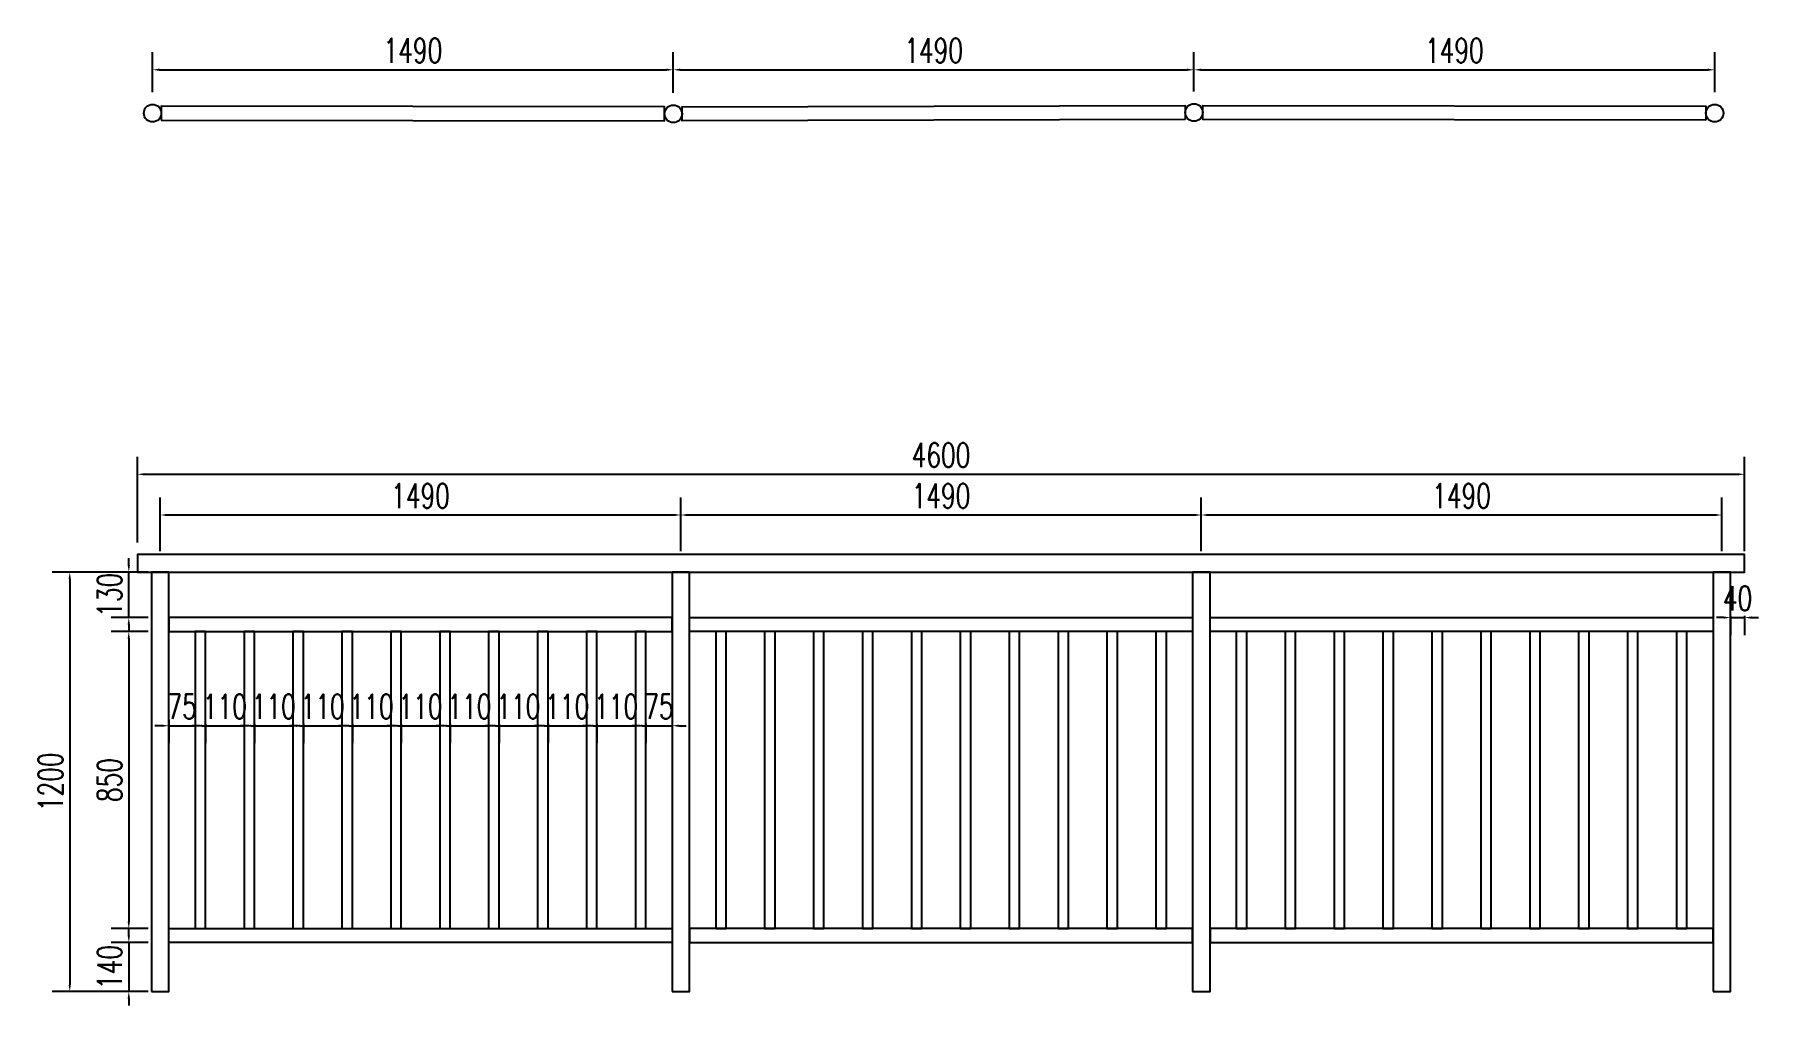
# Model space of a CAD drawing. Header units: millimetres. Extents: x -2430464 to 225692, y -180 to 1805330.
# Drawn here: x -1417002 to -1412067, y 608733 to 611512 of the extents above; entities that cross this region are included whole.
import ezdxf

# ---------------------------------------------------------------- set-up
doc = ezdxf.new("R2010")
doc.units = ezdxf.units.MM
doc.header["$LTSCALE"] = 1000
doc.layers.get('0').update_dxf_attribs({"linetype": 'CONTINUOUS'})
doc.layers.get('DEFPOINTS').update_dxf_attribs({"linetype": 'CONTINUOUS'})
for name, color, linetype in [('W-PLASTIC_RAILINGS塑木栏杆', 6, 'CONTINUOUS'), ('W-WOOD_FLOOR木地板', 30, 'CONTINUOUS'), ('景-通用-文字', 7, 'CONTINUOUS')]:
    doc.layers.add(name, color=color, linetype=linetype)
doc.styles.add('STANDARD_T3', font='simplex.shx', dxfattribs={"width": 0.7, "bigfont": 'gbcbig.shx'})
doc.dimstyles.new('W&&20', dxfattribs={"dimtxt": 70, "dimasz": 20, "dimexe": 50, "dimexo": 60, "dimgap": 20, "dimtad": 1, "dimdec": 0, "dimzin": 0, "dimdsep": 46, "dimtxsty": 'STANDARD_T3', "dimcen": 0.09, "dimclrd": 1, "dimclre": 1, "dimclrt": 7, "dimazin": 2, "dimtfac": 1, "dimtdec": 0, "dimtix": 1, "dimtmove": 2, "dimatfit": 3, "dimfxl": 0, "dimtolj": 1, "dimtzin": 0, "dimarcsym": 0})

# ---------------------------------------------------------------- blocks, each defined once
blk = doc.blocks.new('*D1652')
at = {"layer": 'DEFPOINTS', "color": 0, "transparency": 16777216}
for p in [(-1416706.6, 609973.4), (-1416900.6, 608773.4), (-1416666.6, 608773.4)]:
    blk.add_point(p, dxfattribs=at)
at = {"layer": 'W-WOOD_FLOOR木地板', "color": 1, "lineweight": -2, "transparency": 16777216}
for p, q in [((-1416766.6, 609973.4), (-1416950.6, 609973.4)), ((-1416900.6, 609953.4), (-1416900.6, 608793.4)), ((-1416726.6, 608773.4), (-1416950.6, 608773.4))]:
    blk.add_line(p, q, dxfattribs=at)
at = {"layer": 'W-WOOD_FLOOR木地板', "color": 1, "transparency": 16777216}
for points in [[(-1416904, 609953.4), (-1416897.3, 609953.4), (-1416900.6, 609973.4)], [(-1416904, 608793.4), (-1416897.3, 608793.4), (-1416900.6, 608773.4)]]:
    blk.add_solid(points, dxfattribs=at)
at = {"layer": 'W-WOOD_FLOOR木地板', "color": 7, "transparency": 16777216, "insert": (-1416955.6, 609373.4), "char_height": 70, "attachment_point": 5, "rotation": 90, "style": 'STANDARD_T3'}
blk.add_mtext('\\A1;1200', dxfattribs=at)
blk = doc.blocks.new('*D1639')
at = {"layer": 'DEFPOINTS', "color": 0, "transparency": 16777216}
for p in [(-1416616.6, 609803.4), (-1416731.6, 608953.4), (-1416616.6, 608953.4)]:
    blk.add_point(p, dxfattribs=at)
at = {"layer": 'W-WOOD_FLOOR木地板', "color": 1, "lineweight": -2, "transparency": 16777216}
for p, q in [((-1416676.6, 609803.4), (-1416781.6, 609803.4)), ((-1416731.6, 609783.4), (-1416731.6, 608973.4)), ((-1416676.6, 608953.4), (-1416781.6, 608953.4))]:
    blk.add_line(p, q, dxfattribs=at)
at = {"layer": 'W-WOOD_FLOOR木地板', "color": 1, "transparency": 16777216}
for points in [[(-1416735, 609783.4), (-1416728.3, 609783.4), (-1416731.6, 609803.4)], [(-1416735, 608973.4), (-1416728.3, 608973.4), (-1416731.6, 608953.4)]]:
    blk.add_solid(points, dxfattribs=at)
at = {"layer": 'W-WOOD_FLOOR木地板', "color": 7, "transparency": 16777216, "insert": (-1416786.6, 609378.4), "char_height": 70, "attachment_point": 5, "rotation": 90, "style": 'STANDARD_T3'}
blk.add_mtext('\\A1;850', dxfattribs=at)
blk = doc.blocks.new('*D1640')
at = {"layer": 'DEFPOINTS', "color": 0, "transparency": 16777216}
for p in [(-1416731.6, 609973.4), (-1416616.6, 609973.4), (-1416616.6, 609843.4)]:
    blk.add_point(p, dxfattribs=at)
at = {"layer": 'W-WOOD_FLOOR木地板', "color": 1, "lineweight": -2, "transparency": 16777216}
for p, q in [((-1416731.6, 609993.4), (-1416731.6, 610013.4)), ((-1416676.6, 609973.4), (-1416781.6, 609973.4)), ((-1416731.6, 609843.4), (-1416731.6, 609973.4)), ((-1416676.6, 609843.4), (-1416781.6, 609843.4)), ((-1416731.6, 609823.4), (-1416731.6, 609803.4))]:
    blk.add_line(p, q, dxfattribs=at)
at = {"layer": 'W-WOOD_FLOOR木地板', "color": 1, "transparency": 16777216}
for points in [[(-1416735, 609993.4), (-1416728.3, 609993.4), (-1416731.6, 609973.4)], [(-1416735, 609823.4), (-1416728.3, 609823.4), (-1416731.6, 609843.4)]]:
    blk.add_solid(points, dxfattribs=at)
at = {"layer": 'W-WOOD_FLOOR木地板', "color": 7, "transparency": 16777216, "insert": (-1416786.6, 609908.4), "char_height": 70, "attachment_point": 5, "rotation": 90, "style": 'STANDARD_T3'}
blk.add_mtext('\\A1;130', dxfattribs=at)
blk = doc.blocks.new('*D1653')
at = {"layer": 'DEFPOINTS', "color": 0, "transparency": 16777216}
for p in [(-1416616.6, 608913.4), (-1416731.6, 608773.4), (-1416616.6, 608773.4)]:
    blk.add_point(p, dxfattribs=at)
at = {"layer": 'W-WOOD_FLOOR木地板', "color": 1, "lineweight": -2, "transparency": 16777216}
for p, q in [((-1416731.6, 608933.4), (-1416731.6, 608953.4)), ((-1416676.6, 608913.4), (-1416781.6, 608913.4)), ((-1416731.6, 608913.4), (-1416731.6, 608773.4)), ((-1416676.6, 608773.4), (-1416781.6, 608773.4)), ((-1416731.6, 608753.4), (-1416731.6, 608733.4))]:
    blk.add_line(p, q, dxfattribs=at)
at = {"layer": 'W-WOOD_FLOOR木地板', "color": 1, "transparency": 16777216}
for points in [[(-1416734.9, 608933.4), (-1416728.2, 608933.4), (-1416731.6, 608913.4)], [(-1416734.9, 608753.4), (-1416728.2, 608753.4), (-1416731.6, 608773.4)]]:
    blk.add_solid(points, dxfattribs=at)
at = {"layer": 'W-WOOD_FLOOR木地板', "color": 7, "transparency": 16777216, "insert": (-1416786.6, 608843.4), "char_height": 70, "attachment_point": 5, "rotation": 90, "style": 'STANDARD_T3'}
blk.add_mtext('\\A1;140', dxfattribs=at)
blk = doc.blocks.new('*D1654')
at = {"layer": 'DEFPOINTS', "color": 0, "transparency": 16777216}
for p in [(-1415151.6, 610136.9), (-1416641.6, 609973.4), (-1415151.6, 609973.4)]:
    blk.add_point(p, dxfattribs=at)
at = {"layer": 'W-WOOD_FLOOR木地板', "color": 1, "lineweight": -2, "transparency": 16777216}
for p, q in [((-1416641.6, 610033.4), (-1416641.6, 610186.9)), ((-1415151.6, 610033.4), (-1415151.6, 610186.9)), ((-1416621.6, 610136.9), (-1415171.6, 610136.9))]:
    blk.add_line(p, q, dxfattribs=at)
at = {"layer": 'W-WOOD_FLOOR木地板', "color": 1, "transparency": 16777216}
for points in [[(-1416621.6, 610140.2), (-1416621.6, 610133.6), (-1416641.6, 610136.9)], [(-1415171.6, 610140.2), (-1415171.6, 610133.6), (-1415151.6, 610136.9)]]:
    blk.add_solid(points, dxfattribs=at)
at = {"layer": 'W-WOOD_FLOOR木地板', "color": 7, "transparency": 16777216, "insert": (-1415896.6, 610191.9), "char_height": 70, "attachment_point": 5, "style": 'STANDARD_T3'}
blk.add_mtext('\\A1;1490', dxfattribs=at)
blk = doc.blocks.new('*D1655')
at = {"layer": 'DEFPOINTS', "color": 0, "transparency": 16777216}
for p in [(-1413661.6, 610136.9), (-1415151.6, 609973.4), (-1413661.6, 609973.4)]:
    blk.add_point(p, dxfattribs=at)
at = {"layer": 'W-WOOD_FLOOR木地板', "color": 1, "lineweight": -2, "transparency": 16777216}
for p, q in [((-1415151.6, 610033.4), (-1415151.6, 610186.9)), ((-1413661.6, 610033.4), (-1413661.6, 610186.9)), ((-1415131.6, 610136.9), (-1413681.6, 610136.9))]:
    blk.add_line(p, q, dxfattribs=at)
at = {"layer": 'W-WOOD_FLOOR木地板', "color": 1, "transparency": 16777216}
for points in [[(-1415131.6, 610140.2), (-1415131.6, 610133.6), (-1415151.6, 610136.9)], [(-1413681.6, 610140.2), (-1413681.6, 610133.6), (-1413661.6, 610136.9)]]:
    blk.add_solid(points, dxfattribs=at)
at = {"layer": 'W-WOOD_FLOOR木地板', "color": 7, "transparency": 16777216, "insert": (-1414406.6, 610191.9), "char_height": 70, "attachment_point": 5, "style": 'STANDARD_T3'}
blk.add_mtext('\\A1;1490', dxfattribs=at)
blk = doc.blocks.new('*D1656')
at = {"layer": 'DEFPOINTS', "color": 0, "transparency": 16777216}
for p in [(-1412171.6, 610136.9), (-1413661.6, 609973.4), (-1412171.6, 609973.4)]:
    blk.add_point(p, dxfattribs=at)
at = {"layer": 'W-WOOD_FLOOR木地板', "color": 1, "lineweight": -2, "transparency": 16777216}
for p, q in [((-1413661.6, 610033.4), (-1413661.6, 610186.9)), ((-1412171.6, 610033.4), (-1412171.6, 610186.9)), ((-1413641.6, 610136.9), (-1412191.6, 610136.9))]:
    blk.add_line(p, q, dxfattribs=at)
at = {"layer": 'W-WOOD_FLOOR木地板', "color": 1, "transparency": 16777216}
for points in [[(-1413641.6, 610140.2), (-1413641.6, 610133.6), (-1413661.6, 610136.9)], [(-1412191.6, 610140.2), (-1412191.6, 610133.6), (-1412171.6, 610136.9)]]:
    blk.add_solid(points, dxfattribs=at)
at = {"layer": 'W-WOOD_FLOOR木地板', "color": 7, "transparency": 16777216, "insert": (-1412916.6, 610191.9), "char_height": 70, "attachment_point": 5, "style": 'STANDARD_T3'}
blk.add_mtext('\\A1;1490', dxfattribs=at)
blk = doc.blocks.new('*U1635')
at = {"layer": 'W-PLASTIC_RAILINGS塑木栏杆'}
blk.add_lwpolyline([(-15, -420), (15, -420), (15, 430), (-15, 430)], close=True, dxfattribs=at)
blk = doc.blocks.new('*U1636')
at = {"layer": 'W-PLASTIC_RAILINGS塑木栏杆', "color": 0, "linetype": 'ByBlock', "lineweight": -2, "transparency": 16777216}
for p in [(0, 0), (140, 0), (280, 0), (420, 0), (560, 0), (700, 0), (840, 0), (980, 0), (1120, 0), (1260, 0)]:
    blk.add_blockref('*U1635', p, dxfattribs=at)
blk = doc.blocks.new('*D1641')
at = {"layer": 'DEFPOINTS', "color": 0, "transparency": 16777216}
for p in [(-1416616.6, 609610.9), (-1416541.6, 609610.9), (-1416541.6, 609533.9)]:
    blk.add_point(p, dxfattribs=at)
at = {"layer": 'W-WOOD_FLOOR木地板', "color": 1, "lineweight": -2, "transparency": 16777216}
for p, q in [((-1416636.6, 609533.9), (-1416656.6, 609533.9)), ((-1416616.6, 609550.9), (-1416616.6, 609483.9)), ((-1416616.6, 609533.9), (-1416541.6, 609533.9)), ((-1416541.6, 609550.9), (-1416541.6, 609483.9)), ((-1416521.6, 609533.9), (-1416501.6, 609533.9))]:
    blk.add_line(p, q, dxfattribs=at)
at = {"layer": 'W-WOOD_FLOOR木地板', "color": 1, "transparency": 16777216}
for points in [[(-1416636.6, 609537.2), (-1416636.6, 609530.6), (-1416616.6, 609533.9)], [(-1416521.6, 609537.2), (-1416521.6, 609530.6), (-1416541.6, 609533.9)]]:
    blk.add_solid(points, dxfattribs=at)
at = {"layer": 'W-WOOD_FLOOR木地板', "color": 7, "transparency": 16777216, "insert": (-1416579.1, 609588.9), "char_height": 70, "attachment_point": 5, "style": 'STANDARD_T3'}
blk.add_mtext('\\A1;75', dxfattribs=at)
blk = doc.blocks.new('*D1642')
at = {"layer": 'DEFPOINTS', "color": 0, "transparency": 16777216}
for p in [(-1415671.6, 609657.8), (-1415561.6, 609657.8), (-1415561.6, 609533.9)]:
    blk.add_point(p, dxfattribs=at)
at = {"layer": '景-通用-文字', "color": 1, "lineweight": -2, "transparency": 16777216}
for p, q in [((-1415691.6, 609533.9), (-1415711.6, 609533.9)), ((-1415671.6, 609538.9), (-1415671.6, 609483.9)), ((-1415671.6, 609533.9), (-1415561.6, 609533.9)), ((-1415561.6, 609538.9), (-1415561.6, 609483.9)), ((-1415541.6, 609533.9), (-1415521.6, 609533.9))]:
    blk.add_line(p, q, dxfattribs=at)
at = {"layer": '景-通用-文字', "color": 1, "transparency": 16777216}
for points in [[(-1415691.6, 609537.2), (-1415691.6, 609530.6), (-1415671.6, 609533.9)], [(-1415541.6, 609537.2), (-1415541.6, 609530.6), (-1415561.6, 609533.9)]]:
    blk.add_solid(points, dxfattribs=at)
at = {"layer": '景-通用-文字', "color": 7, "transparency": 16777216, "insert": (-1415616.6, 609588.9), "char_height": 70, "attachment_point": 5, "style": 'STANDARD_T3'}
blk.add_mtext('\\A1;110', dxfattribs=at)
blk = doc.blocks.new('*D1643')
at = {"layer": 'DEFPOINTS', "color": 0, "transparency": 16777216}
for p in [(-1415391.6, 609657.8), (-1415281.6, 609657.8), (-1415281.6, 609533.9)]:
    blk.add_point(p, dxfattribs=at)
at = {"layer": '景-通用-文字', "color": 1, "lineweight": -2, "transparency": 16777216}
for p, q in [((-1415411.6, 609533.9), (-1415431.6, 609533.9)), ((-1415391.6, 609538.9), (-1415391.6, 609483.9)), ((-1415391.6, 609533.9), (-1415281.6, 609533.9)), ((-1415281.6, 609538.9), (-1415281.6, 609483.9)), ((-1415261.6, 609533.9), (-1415241.6, 609533.9))]:
    blk.add_line(p, q, dxfattribs=at)
at = {"layer": '景-通用-文字', "color": 1, "transparency": 16777216}
for points in [[(-1415411.6, 609537.2), (-1415411.6, 609530.6), (-1415391.6, 609533.9)], [(-1415261.6, 609537.2), (-1415261.6, 609530.6), (-1415281.6, 609533.9)]]:
    blk.add_solid(points, dxfattribs=at)
at = {"layer": '景-通用-文字', "color": 7, "transparency": 16777216, "insert": (-1415336.6, 609588.9), "char_height": 70, "attachment_point": 5, "style": 'STANDARD_T3'}
blk.add_mtext('\\A1;110', dxfattribs=at)
blk = doc.blocks.new('*D1644')
at = {"layer": 'DEFPOINTS', "color": 0, "transparency": 16777216}
for p in [(-1415251.6, 609657.8), (-1415176.6, 609657.8), (-1415176.6, 609533.9)]:
    blk.add_point(p, dxfattribs=at)
at = {"layer": '景-通用-文字', "color": 1, "lineweight": -2, "transparency": 16777216}
for p, q in [((-1415271.6, 609533.9), (-1415291.6, 609533.9)), ((-1415251.6, 609538.9), (-1415251.6, 609483.9)), ((-1415251.6, 609533.9), (-1415176.6, 609533.9)), ((-1415176.6, 609538.9), (-1415176.6, 609483.9)), ((-1415156.6, 609533.9), (-1415136.6, 609533.9))]:
    blk.add_line(p, q, dxfattribs=at)
at = {"layer": '景-通用-文字', "color": 1, "transparency": 16777216}
for points in [[(-1415271.6, 609537.2), (-1415271.6, 609530.6), (-1415251.6, 609533.9)], [(-1415156.6, 609537.2), (-1415156.6, 609530.6), (-1415176.6, 609533.9)]]:
    blk.add_solid(points, dxfattribs=at)
at = {"layer": '景-通用-文字', "color": 7, "transparency": 16777216, "insert": (-1415214.1, 609588.9), "char_height": 70, "attachment_point": 5, "style": 'STANDARD_T3'}
blk.add_mtext('\\A1;75', dxfattribs=at)
blk = doc.blocks.new('*D1645')
at = {"layer": 'DEFPOINTS', "color": 0, "transparency": 16777216}
for p in [(-1415531.6, 609657.8), (-1415421.6, 609657.8), (-1415421.6, 609533.9)]:
    blk.add_point(p, dxfattribs=at)
at = {"layer": '景-通用-文字', "color": 1, "lineweight": -2, "transparency": 16777216}
for p, q in [((-1415551.6, 609533.9), (-1415571.6, 609533.9)), ((-1415531.6, 609538.9), (-1415531.6, 609483.9)), ((-1415531.6, 609533.9), (-1415421.6, 609533.9)), ((-1415421.6, 609538.9), (-1415421.6, 609483.9)), ((-1415401.6, 609533.9), (-1415381.6, 609533.9))]:
    blk.add_line(p, q, dxfattribs=at)
at = {"layer": '景-通用-文字', "color": 1, "transparency": 16777216}
for points in [[(-1415551.6, 609537.2), (-1415551.6, 609530.6), (-1415531.6, 609533.9)], [(-1415401.6, 609537.2), (-1415401.6, 609530.6), (-1415421.6, 609533.9)]]:
    blk.add_solid(points, dxfattribs=at)
at = {"layer": '景-通用-文字', "color": 7, "transparency": 16777216, "insert": (-1415476.6, 609588.9), "char_height": 70, "attachment_point": 5, "style": 'STANDARD_T3'}
blk.add_mtext('\\A1;110', dxfattribs=at)
blk = doc.blocks.new('*D1646')
at = {"layer": 'DEFPOINTS', "color": 0, "transparency": 16777216}
for p in [(-1415811.6, 609657.8), (-1415701.6, 609657.8), (-1415701.6, 609533.9)]:
    blk.add_point(p, dxfattribs=at)
at = {"layer": '景-通用-文字', "color": 1, "lineweight": -2, "transparency": 16777216}
for p, q in [((-1415831.6, 609533.9), (-1415851.6, 609533.9)), ((-1415811.6, 609538.9), (-1415811.6, 609483.9)), ((-1415811.6, 609533.9), (-1415701.6, 609533.9)), ((-1415701.6, 609538.9), (-1415701.6, 609483.9)), ((-1415681.6, 609533.9), (-1415661.6, 609533.9))]:
    blk.add_line(p, q, dxfattribs=at)
at = {"layer": '景-通用-文字', "color": 1, "transparency": 16777216}
for points in [[(-1415831.6, 609537.2), (-1415831.6, 609530.6), (-1415811.6, 609533.9)], [(-1415681.6, 609537.2), (-1415681.6, 609530.6), (-1415701.6, 609533.9)]]:
    blk.add_solid(points, dxfattribs=at)
at = {"layer": '景-通用-文字', "color": 7, "transparency": 16777216, "insert": (-1415756.6, 609588.9), "char_height": 70, "attachment_point": 5, "style": 'STANDARD_T3'}
blk.add_mtext('\\A1;110', dxfattribs=at)
blk = doc.blocks.new('*D1647')
at = {"layer": 'DEFPOINTS', "color": 0, "transparency": 16777216}
for p in [(-1415951.6, 609657.8), (-1415841.6, 609657.8), (-1415841.6, 609533.9)]:
    blk.add_point(p, dxfattribs=at)
at = {"layer": '景-通用-文字', "color": 1, "lineweight": -2, "transparency": 16777216}
for p, q in [((-1415971.6, 609533.9), (-1415991.6, 609533.9)), ((-1415951.6, 609538.9), (-1415951.6, 609483.9)), ((-1415951.6, 609533.9), (-1415841.6, 609533.9)), ((-1415841.6, 609538.9), (-1415841.6, 609483.9)), ((-1415821.6, 609533.9), (-1415801.6, 609533.9))]:
    blk.add_line(p, q, dxfattribs=at)
at = {"layer": '景-通用-文字', "color": 1, "transparency": 16777216}
for points in [[(-1415971.6, 609537.2), (-1415971.6, 609530.6), (-1415951.6, 609533.9)], [(-1415821.6, 609537.2), (-1415821.6, 609530.6), (-1415841.6, 609533.9)]]:
    blk.add_solid(points, dxfattribs=at)
at = {"layer": '景-通用-文字', "color": 7, "transparency": 16777216, "insert": (-1415896.6, 609588.9), "char_height": 70, "attachment_point": 5, "style": 'STANDARD_T3'}
blk.add_mtext('\\A1;110', dxfattribs=at)
blk = doc.blocks.new('*D1648')
at = {"layer": 'DEFPOINTS', "color": 0, "transparency": 16777216}
for p in [(-1416091.6, 609657.8), (-1415981.6, 609657.8), (-1415981.6, 609533.9)]:
    blk.add_point(p, dxfattribs=at)
at = {"layer": '景-通用-文字', "color": 1, "lineweight": -2, "transparency": 16777216}
for p, q in [((-1416111.6, 609533.9), (-1416131.6, 609533.9)), ((-1416091.6, 609538.9), (-1416091.6, 609483.9)), ((-1416091.6, 609533.9), (-1415981.6, 609533.9)), ((-1415981.6, 609538.9), (-1415981.6, 609483.9)), ((-1415961.6, 609533.9), (-1415941.6, 609533.9))]:
    blk.add_line(p, q, dxfattribs=at)
at = {"layer": '景-通用-文字', "color": 1, "transparency": 16777216}
for points in [[(-1416111.6, 609537.2), (-1416111.6, 609530.6), (-1416091.6, 609533.9)], [(-1415961.6, 609537.2), (-1415961.6, 609530.6), (-1415981.6, 609533.9)]]:
    blk.add_solid(points, dxfattribs=at)
at = {"layer": '景-通用-文字', "color": 7, "transparency": 16777216, "insert": (-1416036.6, 609588.9), "char_height": 70, "attachment_point": 5, "style": 'STANDARD_T3'}
blk.add_mtext('\\A1;110', dxfattribs=at)
blk = doc.blocks.new('*D1649')
at = {"layer": 'DEFPOINTS', "color": 0, "transparency": 16777216}
for p in [(-1416231.6, 609657.8), (-1416121.6, 609657.8), (-1416121.6, 609533.9)]:
    blk.add_point(p, dxfattribs=at)
at = {"layer": '景-通用-文字', "color": 1, "lineweight": -2, "transparency": 16777216}
for p, q in [((-1416251.6, 609533.9), (-1416271.6, 609533.9)), ((-1416231.6, 609538.9), (-1416231.6, 609483.9)), ((-1416231.6, 609533.9), (-1416121.6, 609533.9)), ((-1416121.6, 609538.9), (-1416121.6, 609483.9)), ((-1416101.6, 609533.9), (-1416081.6, 609533.9))]:
    blk.add_line(p, q, dxfattribs=at)
at = {"layer": '景-通用-文字', "color": 1, "transparency": 16777216}
for points in [[(-1416251.6, 609537.2), (-1416251.6, 609530.6), (-1416231.6, 609533.9)], [(-1416101.6, 609537.2), (-1416101.6, 609530.6), (-1416121.6, 609533.9)]]:
    blk.add_solid(points, dxfattribs=at)
at = {"layer": '景-通用-文字', "color": 7, "transparency": 16777216, "insert": (-1416176.6, 609588.9), "char_height": 70, "attachment_point": 5, "style": 'STANDARD_T3'}
blk.add_mtext('\\A1;110', dxfattribs=at)
blk = doc.blocks.new('*D1650')
at = {"layer": 'DEFPOINTS', "color": 0, "transparency": 16777216}
for p in [(-1416371.6, 609657.8), (-1416261.6, 609657.8), (-1416261.6, 609533.9)]:
    blk.add_point(p, dxfattribs=at)
at = {"layer": '景-通用-文字', "color": 1, "lineweight": -2, "transparency": 16777216}
for p, q in [((-1416391.6, 609533.9), (-1416411.6, 609533.9)), ((-1416371.6, 609538.9), (-1416371.6, 609483.9)), ((-1416371.6, 609533.9), (-1416261.6, 609533.9)), ((-1416261.6, 609538.9), (-1416261.6, 609483.9)), ((-1416241.6, 609533.9), (-1416221.6, 609533.9))]:
    blk.add_line(p, q, dxfattribs=at)
at = {"layer": '景-通用-文字', "color": 1, "transparency": 16777216}
for points in [[(-1416391.6, 609537.2), (-1416391.6, 609530.6), (-1416371.6, 609533.9)], [(-1416241.6, 609537.2), (-1416241.6, 609530.6), (-1416261.6, 609533.9)]]:
    blk.add_solid(points, dxfattribs=at)
at = {"layer": '景-通用-文字', "color": 7, "transparency": 16777216, "insert": (-1416316.6, 609588.9), "char_height": 70, "attachment_point": 5, "style": 'STANDARD_T3'}
blk.add_mtext('\\A1;110', dxfattribs=at)
blk = doc.blocks.new('*D1651')
at = {"layer": 'DEFPOINTS', "color": 0, "transparency": 16777216}
for p in [(-1416511.6, 609657.8), (-1416401.6, 609657.8), (-1416401.6, 609533.9)]:
    blk.add_point(p, dxfattribs=at)
at = {"layer": '景-通用-文字', "color": 1, "lineweight": -2, "transparency": 16777216}
for p, q in [((-1416531.6, 609533.9), (-1416551.6, 609533.9)), ((-1416511.6, 609538.9), (-1416511.6, 609483.9)), ((-1416511.6, 609533.9), (-1416401.6, 609533.9)), ((-1416401.6, 609538.9), (-1416401.6, 609483.9)), ((-1416381.6, 609533.9), (-1416361.6, 609533.9))]:
    blk.add_line(p, q, dxfattribs=at)
at = {"layer": '景-通用-文字', "color": 1, "transparency": 16777216}
for points in [[(-1416531.6, 609537.2), (-1416531.6, 609530.6), (-1416511.6, 609533.9)], [(-1416381.6, 609537.2), (-1416381.6, 609530.6), (-1416401.6, 609533.9)]]:
    blk.add_solid(points, dxfattribs=at)
at = {"layer": '景-通用-文字', "color": 7, "transparency": 16777216, "insert": (-1416456.6, 609588.9), "char_height": 70, "attachment_point": 5, "style": 'STANDARD_T3'}
blk.add_mtext('\\A1;110', dxfattribs=at)
blk = doc.blocks.new('*U1637')
at = {"layer": 'W-PLASTIC_RAILINGS塑木栏杆'}
blk.add_lwpolyline([(-15, -420), (15, -420), (15, 430), (-15, 430)], close=True, dxfattribs=at)
blk = doc.blocks.new('*U1638')
at = {"layer": 'W-PLASTIC_RAILINGS塑木栏杆', "color": 0, "linetype": 'ByBlock', "lineweight": -2, "transparency": 16777216}
for p in [(0, 0), (140, 0), (280, 0), (420, 0), (560, 0), (700, 0), (840, 0), (980, 0), (1120, 0), (1260, 0)]:
    blk.add_blockref('*U1637', p, dxfattribs=at)
blk = doc.blocks.new('*U1633')
at = {"layer": 'W-PLASTIC_RAILINGS塑木栏杆'}
blk.add_lwpolyline([(-15, -420), (15, -420), (15, 430), (-15, 430)], close=True, dxfattribs=at)
blk = doc.blocks.new('*U1634')
at = {"layer": 'W-PLASTIC_RAILINGS塑木栏杆', "color": 0, "linetype": 'ByBlock', "lineweight": -2, "transparency": 16777216}
for p in [(0, 0), (140, 0), (280, 0), (420, 0), (560, 0), (700, 0), (840, 0), (980, 0), (1120, 0), (1260, 0)]:
    blk.add_blockref('*U1633', p, dxfattribs=at)
blk = doc.blocks.new('*D2179')
at = {"color": 1, "lineweight": -2, "transparency": 16777216}
for p, q in [((-1412166.6, 609843.4), (-1412186.6, 609843.4)), ((-1412146.6, 609848.4), (-1412146.6, 609793.4)), ((-1412146.6, 609843.4), (-1412106.6, 609843.4)), ((-1412106.6, 609848.4), (-1412106.6, 609793.4)), ((-1412086.6, 609843.4), (-1412066.6, 609843.4))]:
    blk.add_line(p, q, dxfattribs=at)
at = {"color": 1, "transparency": 16777216}
for points in [[(-1412166.6, 609846.7), (-1412166.6, 609840.1), (-1412146.6, 609843.4)], [(-1412086.6, 609846.7), (-1412086.6, 609840.1), (-1412106.6, 609843.4)]]:
    blk.add_solid(points, dxfattribs=at)
at = {"layer": 'DEFPOINTS', "color": 0, "transparency": 16777216}
for p in [(-1412146.6, 609973.4), (-1412106.6, 609973.4), (-1412106.6, 609843.4)]:
    blk.add_point(p, dxfattribs=at)
at = {"color": 7, "transparency": 16777216, "insert": (-1412126.6, 609898.4), "char_height": 70, "attachment_point": 5, "style": 'STANDARD_T3'}
blk.add_mtext('\\A1;40', dxfattribs=at)
blk = doc.blocks.new('*D2180')
at = {"layer": 'DEFPOINTS', "color": 0, "transparency": 16777216}
for p in [(-1412106.6, 610253.3), (-1416706.6, 609998.4), (-1412106.6, 609973.4)]:
    blk.add_point(p, dxfattribs=at)
at = {"layer": 'W-WOOD_FLOOR木地板', "color": 1, "lineweight": -2, "transparency": 16777216}
for p, q in [((-1416706.6, 610058.4), (-1416706.6, 610303.3)), ((-1412106.6, 610033.4), (-1412106.6, 610303.3)), ((-1416686.6, 610253.3), (-1412126.6, 610253.3))]:
    blk.add_line(p, q, dxfattribs=at)
at = {"layer": 'W-WOOD_FLOOR木地板', "color": 1, "transparency": 16777216}
for points in [[(-1416686.6, 610256.7), (-1416686.6, 610250), (-1416706.6, 610253.3)], [(-1412126.6, 610256.7), (-1412126.6, 610250), (-1412106.6, 610253.3)]]:
    blk.add_solid(points, dxfattribs=at)
at = {"layer": 'W-WOOD_FLOOR木地板', "color": 7, "transparency": 16777216, "insert": (-1414406.6, 610308.3), "char_height": 70, "attachment_point": 5, "style": 'STANDARD_T3'}
blk.add_mtext('\\A1;4600', dxfattribs=at)
blk = doc.blocks.new('*D2311')
at = {"color": 1, "lineweight": -2, "transparency": 16777216}
for p, q in [((-1416663.5, 611346.7), (-1416663.5, 611460.8)), ((-1415173, 611344.8), (-1415173, 611460.8)), ((-1416643.5, 611410.8), (-1415193, 611410.8))]:
    blk.add_line(p, q, dxfattribs=at)
at = {"color": 1, "transparency": 16777216}
for points in [[(-1416643.5, 611414.2), (-1416643.5, 611407.5), (-1416663.5, 611410.8)], [(-1415193, 611414.2), (-1415193, 611407.5), (-1415173, 611410.8)]]:
    blk.add_solid(points, dxfattribs=at)
at = {"layer": 'DEFPOINTS', "color": 0, "transparency": 16777216}
for p in [(-1415173, 611410.8), (-1416663.5, 611286.7), (-1415173, 611284.8)]:
    blk.add_point(p, dxfattribs=at)
at = {"color": 7, "transparency": 16777216, "insert": (-1415918.3, 611465.8), "char_height": 70, "attachment_point": 5, "style": 'STANDARD_T3'}
blk.add_mtext('\\A1;1490', dxfattribs=at)
blk = doc.blocks.new('*D2312')
at = {"color": 1, "lineweight": -2, "transparency": 16777216}
for p, q in [((-1415173, 611344.8), (-1415173, 611460.8)), ((-1413682.6, 611348.6), (-1413682.6, 611460.8)), ((-1415153, 611410.8), (-1413702.6, 611410.8))]:
    blk.add_line(p, q, dxfattribs=at)
at = {"color": 1, "transparency": 16777216}
for points in [[(-1415153, 611414.2), (-1415153, 611407.5), (-1415173, 611410.8)], [(-1413702.6, 611414.2), (-1413702.6, 611407.5), (-1413682.6, 611410.8)]]:
    blk.add_solid(points, dxfattribs=at)
at = {"layer": 'DEFPOINTS', "color": 0, "transparency": 16777216}
for p in [(-1413682.6, 611410.8), (-1415173, 611284.8), (-1413682.6, 611288.6)]:
    blk.add_point(p, dxfattribs=at)
at = {"color": 7, "transparency": 16777216, "insert": (-1414427.8, 611465.8), "char_height": 70, "attachment_point": 5, "style": 'STANDARD_T3'}
blk.add_mtext('\\A1;1490', dxfattribs=at)
blk = doc.blocks.new('*D2313')
at = {"color": 1, "lineweight": -2, "transparency": 16777216}
for p, q in [((-1413682.6, 611348.6), (-1413682.6, 611460.8)), ((-1412192.1, 611346.7), (-1412192.1, 611460.8)), ((-1413662.6, 611410.8), (-1412212.1, 611410.8))]:
    blk.add_line(p, q, dxfattribs=at)
at = {"color": 1, "transparency": 16777216}
for points in [[(-1413662.6, 611414.2), (-1413662.6, 611407.5), (-1413682.6, 611410.8)], [(-1412212.1, 611414.2), (-1412212.1, 611407.5), (-1412192.1, 611410.8)]]:
    blk.add_solid(points, dxfattribs=at)
at = {"layer": 'DEFPOINTS', "color": 0, "transparency": 16777216}
for p in [(-1412192.1, 611410.8), (-1413682.6, 611288.6), (-1412192.1, 611286.7)]:
    blk.add_point(p, dxfattribs=at)
at = {"color": 7, "transparency": 16777216, "insert": (-1412937.3, 611465.8), "char_height": 70, "attachment_point": 5, "style": 'STANDARD_T3'}
blk.add_mtext('\\A1;1490', dxfattribs=at)

msp = doc.modelspace()

# ---------------------------------------------------------------- linework, layer by layer
at = {"layer": 'W-PLASTIC_RAILINGS塑木栏杆'}
for points in [[(-1416638.57, 611266.65), (-1415198.07, 611264.81), (-1415198.02, 611304.81), (-1416638.52, 611306.65)], [(-1413707.62, 611268.61), (-1415148.07, 611264.75), (-1415148.02, 611304.75), (-1413707.57, 611308.61)], [(-1412217.12, 611266.71), (-1413657.62, 611268.54), (-1413657.57, 611308.54), (-1412217.07, 611306.71)], [(-1416706.63, 609973.41), (-1412106.63, 609973.41), (-1412106.63, 610023.41), (-1416706.63, 610023.41)], [(-1416666.63, 608773.41), (-1416616.63, 608773.41), (-1416616.63, 609973.41), (-1416666.63, 609973.41)], [(-1415176.63, 608773.41), (-1415126.63, 608773.41), (-1415126.63, 609973.41), (-1415176.63, 609973.41)], [(-1413686.63, 608773.41), (-1413636.63, 608773.41), (-1413636.63, 609973.41), (-1413686.63, 609973.41)], [(-1412196.63, 608773.41), (-1412146.63, 608773.41), (-1412146.63, 609973.41), (-1412196.63, 609973.41)], [(-1416616.63, 609803.41), (-1415176.63, 609803.41), (-1415176.63, 609843.41), (-1416616.63, 609843.41)], [(-1413686.63, 609803.41), (-1415126.63, 609803.41), (-1415126.63, 609843.41), (-1413686.63, 609843.41)], [(-1412196.63, 609803.41), (-1413636.63, 609803.41), (-1413636.63, 609843.41), (-1412196.63, 609843.41)], [(-1416616.63, 608953.41), (-1415176.63, 608953.41), (-1415176.63, 608913.41), (-1416616.63, 608913.41)], [(-1413686.63, 608953.41), (-1415126.63, 608953.41), (-1415126.63, 608913.41), (-1413686.63, 608913.41)], [(-1412196.63, 608953.41), (-1413636.63, 608953.41), (-1413636.63, 608913.41), (-1412196.63, 608913.41)]]:
    msp.add_lwpolyline(points, close=True, dxfattribs=at)
for centre in [(-1416663.55, 611286.68), (-1415173.05, 611284.78), (-1413682.6, 611288.57), (-1412192.1, 611286.68)]:
    msp.add_circle(centre, 25, dxfattribs=at)

# ---------------------------------------------------------------- block references
for name, p in [('*U1636', (-1416526.63, 609373.41)), ('*U1638', (-1415036.63, 609373.41)), ('*U1634', (-1413546.63, 609373.41))]:
    msp.add_blockref(name, p, dxfattribs=at)

# ---------------------------------------------------------------- dimensions: what is measured, and where the dimension line sits
for base, p1, p2, picture, middle in [((-1415173.0463, 611410.828), (-1416663.5451, 611286.678), (-1415173.0463, 611284.7813), '*D2311', (-1415918.2957, 611465.828)), ((-1413682.6, 611410.83), (-1415173.05, 611284.78), (-1413682.6, 611288.57), '*D2312', (-1414427.82, 611465.83)), ((-1412192.0973, 611410.828), (-1413682.5961, 611288.5747), (-1412192.0973, 611286.678), '*D2313', (-1412937.3467, 611465.828))]:
    dim = msp.add_linear_dim(base=base, p1=p1, p2=p2, dimstyle='W&&20')
    dim.commit()
    dim.dimension.update_dxf_attribs({"geometry": picture, "text_midpoint": middle})
at = {"color": 1}
dim = msp.add_linear_dim(base=(-1412106.63, 609843.41), p1=(-1412146.63, 609973.41), p2=(-1412106.63, 609973.41), dimstyle='W&&20', override={"dimfxl": 5, "dimfxlon": 1, "dimarcsym": 2}, dxfattribs=at)
dim.commit()
dim.dimension.update_dxf_attribs({"geometry": '*D2179', "text_midpoint": (-1412126.63, 609898.41)})
at = {"layer": 'W-WOOD_FLOOR木地板'}
for base, p1, p2, picture, middle in [((-1412106.63, 610253.34), (-1416706.63, 609998.41), (-1412106.63, 609973.41), '*D2180', (-1414406.63, 610308.34)), ((-1415151.63, 610136.91), (-1416641.63, 609973.41), (-1415151.63, 609973.41), '*D1654', (-1415896.63, 610191.91)), ((-1413661.63, 610136.91), (-1415151.63, 609973.41), (-1413661.63, 609973.41), '*D1655', (-1414406.63, 610191.91)), ((-1412171.63, 610136.91), (-1413661.63, 609973.41), (-1412171.63, 609973.41), '*D1656', (-1412916.63, 610191.91)), ((-1416541.63, 609533.91), (-1416616.63, 609610.91), (-1416541.63, 609610.91), '*D1641', (-1416579.13, 609588.91))]:
    dim = msp.add_linear_dim(base=base, p1=p1, p2=p2, dimstyle='W&&20', dxfattribs=at)
    dim.commit()
    dim.dimension.update_dxf_attribs({"geometry": picture, "text_midpoint": middle})
for base, p1, p2, picture, middle in [((-1416731.63, 609973.41), (-1416616.63, 609843.41), (-1416616.63, 609973.41), '*D1640', (-1416786.63, 609908.41)), ((-1416900.63, 608773.41), (-1416706.63, 609973.41), (-1416666.63, 608773.41), '*D1652', (-1416955.63, 609373.41)), ((-1416731.63, 608953.41), (-1416616.63, 609803.41), (-1416616.63, 608953.41), '*D1639', (-1416786.63, 609378.41)), ((-1416731.56, 608773.41), (-1416616.63, 608913.41), (-1416616.63, 608773.41), '*D1653', (-1416786.56, 608843.41))]:
    dim = msp.add_linear_dim(base=base, p1=p1, p2=p2, angle=90, dimstyle='W&&20', dxfattribs=at)
    dim.commit()
    dim.dimension.update_dxf_attribs({"geometry": picture, "text_midpoint": middle})
at = {"layer": '景-通用-文字', "color": 3}
for base, p1, p2, picture, middle in [((-1416401.63, 609533.91), (-1416511.63, 609657.83), (-1416401.63, 609657.83), '*D1651', (-1416456.63, 609588.91)), ((-1416261.63, 609533.91), (-1416371.63, 609657.83), (-1416261.63, 609657.83), '*D1650', (-1416316.63, 609588.91)), ((-1416121.63, 609533.91), (-1416231.63, 609657.83), (-1416121.63, 609657.83), '*D1649', (-1416176.63, 609588.91)), ((-1415981.63, 609533.91), (-1416091.63, 609657.83), (-1415981.63, 609657.83), '*D1648', (-1416036.63, 609588.91)), ((-1415841.63, 609533.91), (-1415951.63, 609657.83), (-1415841.63, 609657.83), '*D1647', (-1415896.63, 609588.91)), ((-1415701.63, 609533.91), (-1415811.63, 609657.83), (-1415701.63, 609657.83), '*D1646', (-1415756.63, 609588.91)), ((-1415561.63, 609533.91), (-1415671.63, 609657.83), (-1415561.63, 609657.83), '*D1642', (-1415616.63, 609588.91)), ((-1415421.63, 609533.91), (-1415531.63, 609657.83), (-1415421.63, 609657.83), '*D1645', (-1415476.63, 609588.91)), ((-1415281.63, 609533.91), (-1415391.63, 609657.83), (-1415281.63, 609657.83), '*D1643', (-1415336.63, 609588.91)), ((-1415176.63, 609533.91), (-1415251.63, 609657.83), (-1415176.63, 609657.83), '*D1644', (-1415214.13, 609588.91))]:
    dim = msp.add_linear_dim(base=base, p1=p1, p2=p2, dimstyle='W&&20', override={"dimfxl": 5, "dimfxlon": 1, "dimarcsym": 2}, dxfattribs=at)
    dim.commit()
    dim.dimension.update_dxf_attribs({"geometry": picture, "text_midpoint": middle})

doc.saveas('drawing.dxf')
